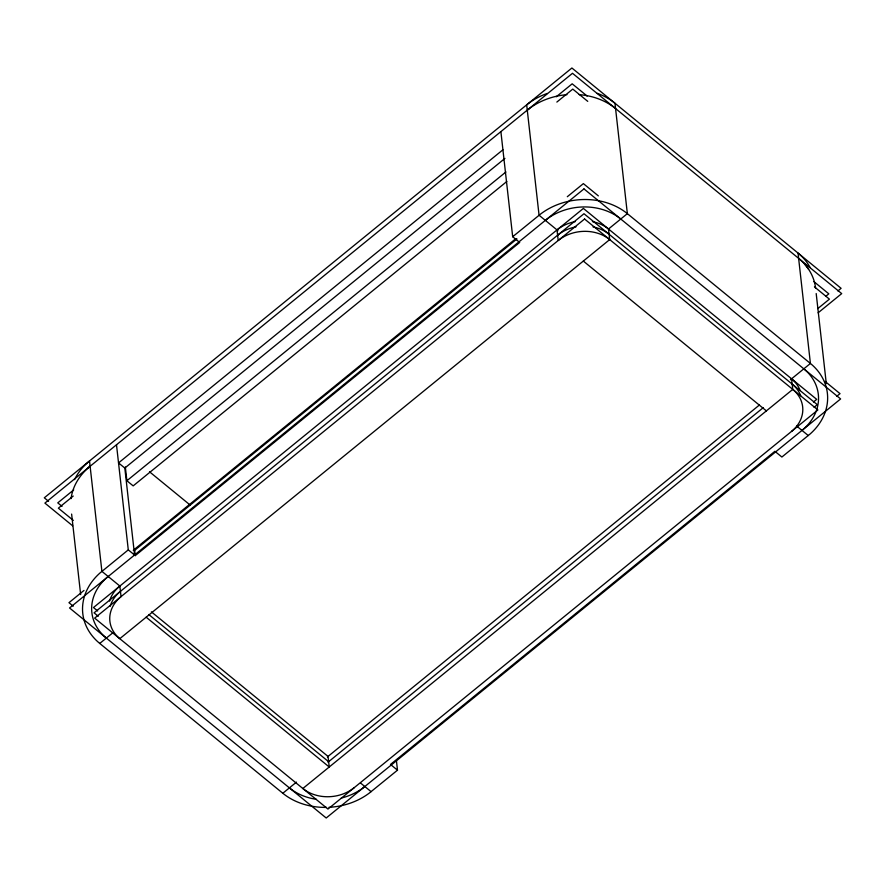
<?xml version="1.0" encoding="UTF-8"?>
<svg xmlns="http://www.w3.org/2000/svg" width="886" height="886" viewBox="0 0 886 886"><rect width="100%" height="100%" fill="white"/><g stroke="black" fill="none" stroke-linecap="round" stroke-linejoin="round"><path stroke-width="1.33" d="M88.378 467.742L90.117 466.257A62.585 50.823 -6.4 0 0 71.068 498.63M328.961 807.312A62.585 50.823 -6.4 0 0 369.296 793.081L397.493 770.178L390.493 764.452L774.885 451.306L781.884 457.032L810.003 434.074A62.585 50.823 -6.4 0 0 810.413 363.459L798.031 253.064A62.585 50.823 -6.4 0 1 810.147 267.539M73.704 489.892L57.767 502.871L62.042 506.371M556.253 96.784L572.179 83.816L587.152 96.065M73.228 496.049L58.365 508.165L73.339 520.414M556.851 102.078L572.777 89.098L587.75 101.358M502.927 149.778L118.536 462.913L124.815 468.052L504.931 158.406M506.858 181.464L133.166 485.882L126.886 480.744L505.928 171.962M116.498 444.772L128.282 549.874L100.173 572.832A62.585 50.823 -6.4 0 0 99.753 643.446L282.811 793.258A62.585 50.823 -6.4 0 0 326.513 807.39M128.282 549.874L135.281 555.6L519.683 242.454L512.684 236.728L540.881 213.825A62.585 50.823 -6.4 0 1 627.354 213.648L810.413 363.459L790.434 379.74M83.971 590.453L68.964 602.679L73.239 606.179M133.265 550.295L515.862 238.622M567.306 196.714L583.376 183.612L598.349 195.872M135.281 555.6L134.694 550.306L516.948 238.91M99.753 643.446L113.43 632.316M608.427 229.064L627.354 213.648L614.973 103.252A62.585 50.823 -6.4 0 0 597.275 93.329M592.413 221.6A36.503 29.648 -6.4 0 1 608.516 228.998L609.701 239.585L119.787 638.684A36.503 29.648 -6.4 0 1 121.039 596.632L119.854 586.045A36.503 29.648 -6.4 0 0 109.543 601.073M825.641 296.433L828.82 293.842L813.857 281.582M837.89 290.929L841.102 288.315L571.902 68L44.3 497.81L48.575 501.299M817.734 308.649L829.418 299.136L814.444 286.876M818.11 312.824L841.7 293.609L572.5 73.294L44.898 503.104L72.663 525.83M282.811 793.258L296.489 782.116M327.388 756.954L759.413 405.002M327.975 762.237L763.223 407.682M800.102 390.482A36.503 29.648 -6.4 0 0 791.575 378.809L792.76 389.397L302.846 788.496A36.503 29.648 -6.4 0 0 354.345 787.565M813.481 401.989L816.704 399.365L583.387 208.431L93.473 607.541L97.659 610.963M814.079 407.283L817.291 404.658L583.985 213.725L94.071 612.835L98.257 616.257M836.805 396.263L840.017 393.65L825.043 381.39M529.086 108.723L527.27 110.141A62.574 50.812 -6.4 0 1 566.962 94.658M557.97 230.714L539.065 215.243L526.683 104.847A62.585 50.823 -6.4 0 1 547.26 93.429M796.713 426.088L808.265 435.547M583.32 261.071L766.379 410.882M149.512 471.784L190.147 505.042M133.974 549.719L134.694 550.306M119.765 585.978L101.901 571.359L89.519 460.964A62.585 50.823 -6.4 0 0 74.546 479.625M151.406 611.861L328.041 756.422L329.227 766.999L146.168 617.199M360.602 783.069L371.112 791.663M148.782 614.53L328.628 761.716M816.194 293.543L826.295 383.627M500.889 131.626L512.684 236.728M396.419 760.62L397.493 770.178M125.347 467L126.886 480.744M124.771 467.653L134.572 555.013M71.622 514.079L80.659 594.606M798.629 258.358A62.574 50.812 -6.4 0 1 808.619 269.311A62.574 50.812 -6.4 0 1 815.585 288.094M804.809 264.327A62.374 50.657 -6.4 0 1 808.619 269.311M803.823 368.831A53.459 43.414 -6.4 0 1 801.985 430.408M579.189 94.636A62.574 50.812 -6.4 0 1 602.181 100.362A62.374 50.657 -6.4 0 1 615.537 108.524M545.344 220.381A53.459 43.414 -6.4 0 1 620.765 219.019M364.833 786.524A53.459 43.414 -6.4 0 1 341.265 798.064M316.357 799.316A53.459 43.414 -6.4 0 1 289.412 787.887M106.353 638.075A53.459 43.414 -6.4 0 1 108.192 576.498M792.173 384.103A36.503 29.648 -6.4 0 1 800.7 395.776M557.604 235.222A36.503 29.648 -6.4 0 1 576.022 226.827M593.011 226.894A36.503 29.648 -6.4 0 1 609.114 234.292M792.76 389.397A36.503 29.648 -6.4 0 1 791.508 431.449M609.701 239.585A36.503 29.648 -6.4 0 0 558.202 240.516L557.006 229.928A36.503 29.648 -6.4 0 1 575.435 221.533M110.13 606.356A36.503 29.648 -6.4 0 1 120.452 591.339M583.974 188.906L69.562 607.973L326.203 818L840.615 398.944L583.974 188.906M584.572 219.019L94.658 618.118L327.964 809.062L817.889 409.952L584.572 219.019"/></g></svg>
